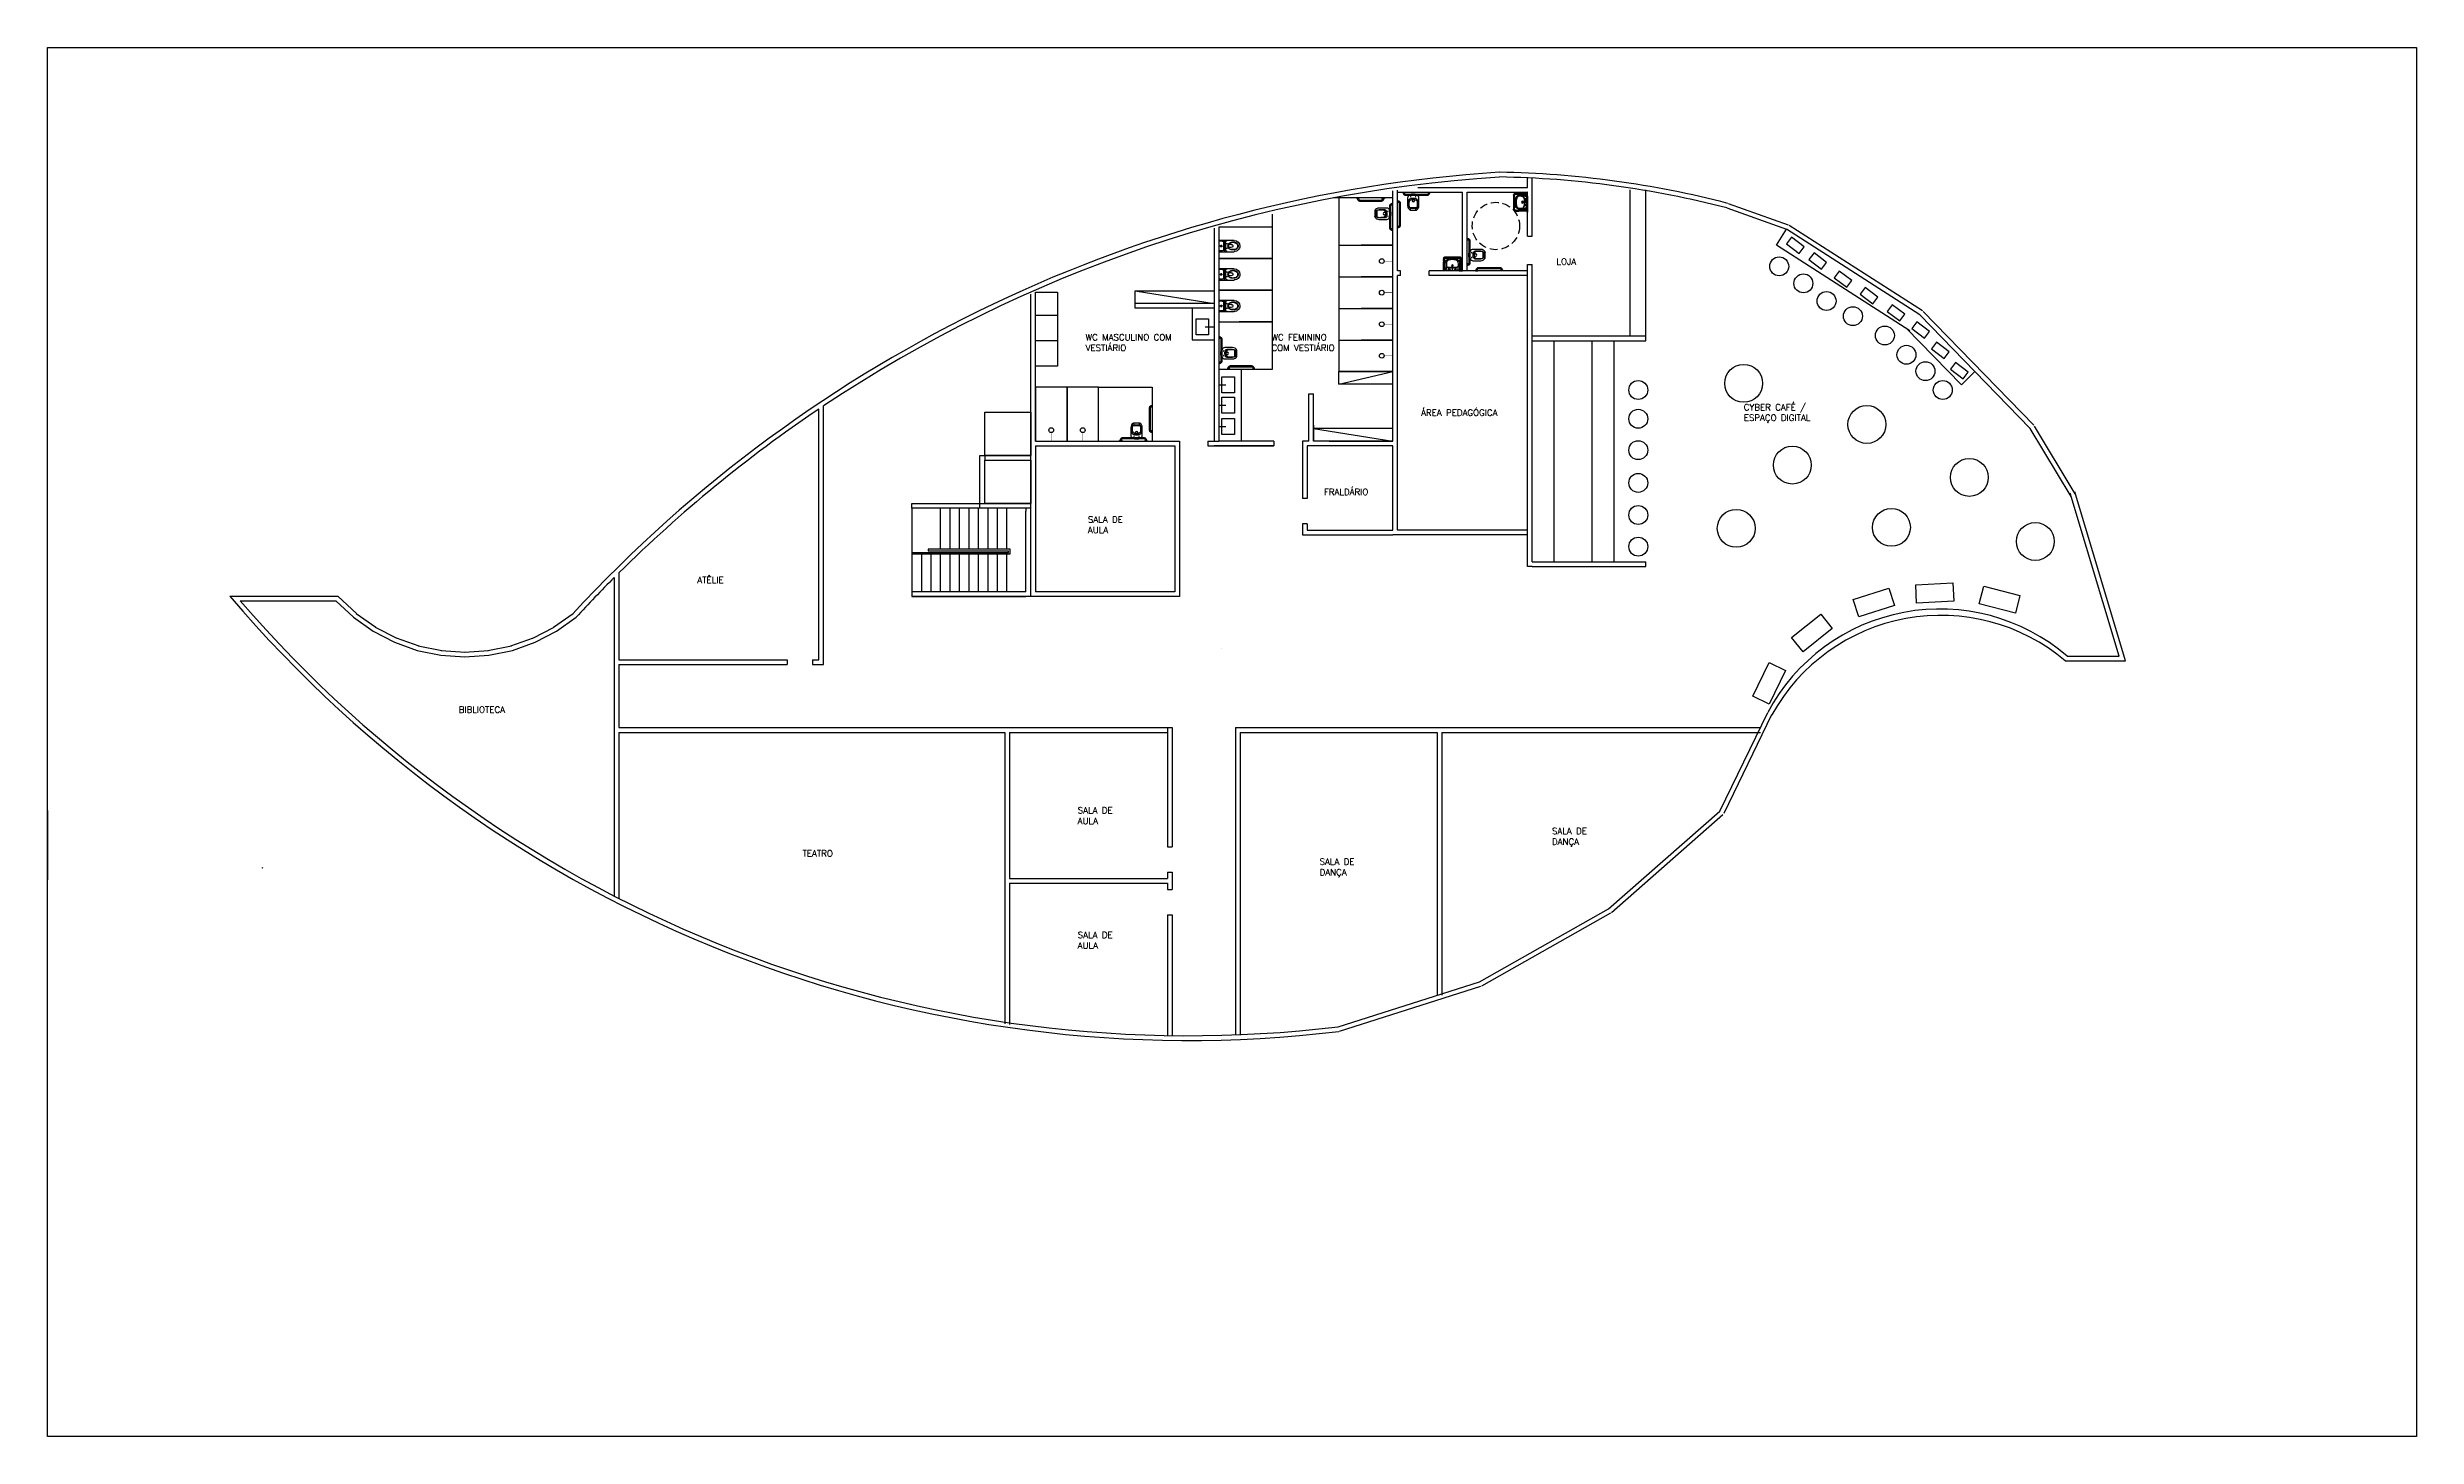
# Model space of a CAD drawing. Header units: inches. Extents: x -55 to 844, y -103 to 167.
# Drawn here: x 160 to 235, y 33.3 to 77.3 of the extents above; entities that cross this region are included whole.
import ezdxf

# ---------------------------------------------------------------- set-up
doc = ezdxf.new("R2010")
doc.units = ezdxf.units.IN
doc.header["$MEASUREMENT"] = 0
for name, pattern in [('CONTINU', [0]), ('DA0621PE-XREF-02$0$CONTINU', [0]), ('HIDDEN', [0.375, 0.25, -0.125])]:
    doc.linetypes.add(name, pattern=pattern)
for name, color, linetype in [('A-WCCOZ', 252, 'Continuous'), ('AI-Proj', 1, 'HIDDEN'), ('AI-Texto amb-tit', 4, 'Continuous')]:
    doc.layers.add(name, color=color, linetype=linetype)
doc.styles.add('RS100', font='romans.shx', dxfattribs={"height": 0.2})

# ---------------------------------------------------------------- blocks, each defined once
blk = doc.blocks.new('jkhk')
for p, q in [((158.234, -18.258), (155.284, -18.258)), ((155.284, -22.017), (155.284, -18.258)), ((155.434, -18.408), (155.534, -18.408)), ((155.434, -18.408), (155.434, -22.017)), ((158.084, -18.408), (155.534, -18.408)), ((158.084, -18.408), (158.084, -22.017)), ((158.234, -18.258), (158.234, -22.017)), ((158.234, -22.017), (158.234, -18.408)), ((156.734, -19.008), (155.434, -19.008)), ((156.734, -19.308), (155.434, -19.308)), ((156.734, -18.908), (156.734, -21.401)), ((156.784, -18.908), (156.734, -18.908)), ((156.884, -18.908), (156.759, -18.908)), ((156.784, -21.501), (156.784, -18.958)), ((156.834, -18.958), (156.784, -18.958)), ((156.834, -21.501), (156.834, -18.958)), ((156.884, -22.017), (156.884, -18.908)), ((158.084, -19.008), (156.884, -19.008)), ((158.084, -19.308), (156.884, -19.308)), ((156.734, -19.608), (155.434, -19.608)), ((156.734, -19.908), (155.434, -19.908)), ((156.734, -20.208), (155.434, -20.208)), ((158.084, -19.608), (156.884, -19.608)), ((158.084, -19.908), (156.884, -19.908)), ((158.084, -20.208), (156.884, -20.208)), ((156.734, -20.508), (155.434, -20.508)), ((156.734, -20.808), (155.434, -20.808)), ((158.084, -20.508), (156.884, -20.508)), ((158.084, -20.808), (156.884, -20.808)), ((156.734, -21.108), (155.434, -21.108)), ((156.734, -21.401), (156.734, -21.501)), ((156.734, -21.501), (156.784, -21.501)), ((156.834, -22.017), (156.834, -21.332)), ((158.084, -21.108), (156.884, -21.108)), ((158.084, -21.408), (156.884, -21.408)), ((158.084, -21.708), (156.884, -21.708)), ((155.434, -22.017), (155.284, -22.017)), ((155.434, -22.017), (158.234, -22.017)), ((156.784, -22.017), (156.934, -22.017))]:
    blk.add_line(p, q)
blk = doc.blocks.new('01Chuv_p')
at = {"const_width": 0.015}
blk.add_lwpolyline([(-0.27, 0), (0, 0)], dxfattribs=at)
blk.add_circle((-0.345, 0), 0.075)
blk = doc.blocks.new('hgs')
for p, q in [((76.296, 52.467), (76.484, 52.467)), ((76.484, 52.467), (76.474, 52.467)), ((76.474, 52.457), (76.474, 52.421))]:
    blk.add_line(p, q)
at = {"linetype": 'CONTINU'}
for points in [[(75.89, 53.039), (75.89, 52.957)], [(75.901, 53.039), (75.89, 53.039)], [(75.903, 52.999), (75.89, 52.999)], [(75.903, 52.998), (75.89, 52.998)], [(75.901, 52.957), (75.89, 52.957)], [(75.893, 52.999), (75.893, 52.998)], [(75.901, 53.039), (75.902, 53.038)], [(75.902, 52.958), (75.901, 52.957)], [(75.902, 53.038), (75.903, 53.038)], [(75.903, 52.958), (75.902, 52.958)], [(75.903, 53.038), (75.903, 53.037)], [(75.903, 53.037), (75.903, 52.999)], [(75.909, 53.018), (75.903, 53.018)], [(75.903, 52.998), (75.903, 52.959)], [(75.909, 52.978), (75.903, 52.978)], [(75.903, 52.959), (75.903, 52.958)], [(75.909, 53.018), (75.909, 52.978)], [(75.909, 53.018), (75.91, 53.018)], [(75.91, 52.978), (75.909, 52.978)], [(75.91, 53.018), (75.911, 53.017)], [(75.911, 52.979), (75.91, 52.978)], [(75.911, 53.017), (75.911, 53.016)], [(75.911, 53.016), (75.911, 52.98)], [(75.911, 53.015), (75.925, 53.014)], [(75.92, 52.982), (75.911, 52.982)], [(75.911, 52.98), (75.911, 52.979)], [(75.92, 52.982), (75.93, 52.979)], [(75.925, 53.014), (75.94, 53.011)], [(75.93, 52.979), (75.939, 52.975)], [(75.939, 52.975), (75.946, 52.968)], [(75.94, 53.011), (75.954, 53.004)], [(75.946, 52.968), (75.952, 52.959)], [(75.952, 52.959), (75.955, 52.95)], [(75.954, 53.004), (75.966, 52.995)], [(75.955, 52.95), (75.956, 52.941)], [(75.956, 52.941), (75.956, 52.257)], [(75.966, 52.995), (75.976, 52.983)], [(75.976, 52.983), (75.984, 52.97)], [(75.984, 52.97), (75.988, 52.955)], [(75.988, 52.955), (75.989, 52.941)], [(75.989, 52.941), (75.989, 52.257)], [(75.89, 52.16), (75.89, 52.241)], [(75.901, 52.241), (75.89, 52.241)], [(75.903, 52.2), (75.89, 52.2)], [(75.903, 52.199), (75.89, 52.199)], [(75.901, 52.16), (75.89, 52.16)], [(75.893, 52.199), (75.893, 52.2)], [(75.902, 52.241), (75.901, 52.241)], [(75.901, 52.16), (75.902, 52.16)], [(75.903, 52.24), (75.902, 52.241)], [(75.902, 52.16), (75.903, 52.161)], [(75.903, 52.239), (75.903, 52.24)], [(75.903, 52.2), (75.903, 52.239)], [(75.909, 52.22), (75.903, 52.22)], [(75.903, 52.162), (75.903, 52.199)], [(75.909, 52.18), (75.903, 52.18)], [(75.903, 52.161), (75.903, 52.162)], [(75.909, 52.22), (75.909, 52.18)], [(75.909, 52.22), (75.91, 52.22)], [(75.91, 52.181), (75.909, 52.18)], [(75.91, 52.22), (75.911, 52.219)], [(75.911, 52.181), (75.91, 52.181)], [(75.911, 52.219), (75.911, 52.218)], [(75.911, 52.218), (75.911, 52.182)], [(75.92, 52.217), (75.911, 52.217)], [(75.922, 52.184), (75.911, 52.184)], [(75.911, 52.182), (75.911, 52.181)], [(75.94, 52.188), (75.93, 52.185)], [(75.946, 52.231), (75.939, 52.224)], [(75.954, 52.194), (75.94, 52.188)], [(75.952, 52.239), (75.946, 52.231)], [(75.955, 52.248), (75.952, 52.239)], [(75.966, 52.204), (75.954, 52.194)], [(75.956, 52.257), (75.955, 52.248)], [(75.976, 52.215), (75.966, 52.204)], [(75.984, 52.229), (75.976, 52.215)], [(75.988, 52.243), (75.984, 52.229)], [(75.989, 52.257), (75.988, 52.243)], [(76.05, 51.912), (76.051, 51.913)], [(76.05, 51.911), (76.05, 51.912)], [(76.05, 51.911), (76.05, 51.9)], [(76.051, 51.913), (76.052, 51.913)], [(76.052, 51.913), (76.089, 51.913)], [(76.07, 51.919), (76.071, 51.92)], [(76.07, 51.919), (76.11, 51.919)], [(76.07, 51.919), (76.07, 51.913)], [(76.071, 51.92), (76.072, 51.921)], [(76.071, 51.92), (76.071, 51.92)], [(76.072, 51.921), (76.108, 51.921)], [(76.074, 51.935), (76.078, 51.95)], [(76.074, 51.921), (76.074, 51.935)], [(76.078, 51.95), (76.084, 51.963)], [(76.084, 51.963), (76.094, 51.976)], [(76.089, 51.913), (76.089, 51.9)], [(76.09, 51.913), (76.129, 51.913)], [(76.09, 51.913), (76.09, 51.9)], [(76.094, 51.976), (76.105, 51.986)], [(76.105, 51.986), (76.119, 51.993)], [(76.107, 51.93), (76.109, 51.939)], [(76.107, 51.93), (76.107, 51.921)], [(76.108, 51.921), (76.109, 51.92)], [(76.109, 51.939), (76.114, 51.948)], [(76.109, 51.92), (76.11, 51.92)], [(76.11, 51.92), (76.11, 51.919)], [(76.11, 51.919), (76.11, 51.913)], [(76.114, 51.948), (76.121, 51.956)], [(76.119, 51.993), (76.133, 51.998)], [(76.121, 51.956), (76.129, 51.962)], [(76.129, 51.962), (76.138, 51.965)], [(76.129, 51.913), (76.13, 51.913)], [(76.13, 51.913), (76.131, 51.912)], [(76.131, 51.912), (76.131, 51.911)], [(76.131, 51.911), (76.131, 51.9)], [(76.133, 51.998), (76.147, 51.999)], [(76.138, 51.965), (76.147, 51.966)], [(76.147, 51.999), (76.831, 51.999)], [(76.147, 51.966), (76.831, 51.966)], [(76.831, 51.999), (76.846, 51.998)], [(76.831, 51.966), (76.84, 51.965)], [(76.84, 51.965), (76.849, 51.962)], [(76.846, 51.998), (76.86, 51.993)], [(76.848, 51.912), (76.847, 51.911)], [(76.847, 51.911), (76.847, 51.9)], [(76.849, 51.913), (76.848, 51.913)], [(76.848, 51.913), (76.848, 51.912)], [(76.849, 51.962), (76.858, 51.956)], [(76.888, 51.913), (76.849, 51.913)], [(76.858, 51.956), (76.865, 51.948)], [(76.86, 51.993), (76.873, 51.986)], [(76.868, 51.919), (76.869, 51.92)], [(76.868, 51.919), (76.908, 51.919)], [(76.868, 51.919), (76.868, 51.913)], [(76.869, 51.92), (76.87, 51.921)], [(76.869, 51.92), (76.869, 51.92)], [(76.87, 51.921), (76.906, 51.921)], [(76.872, 51.93), (76.872, 51.921)], [(76.873, 51.986), (76.885, 51.976)], [(76.885, 51.976), (76.894, 51.963)], [(76.888, 51.913), (76.888, 51.9)], [(76.927, 51.913), (76.89, 51.913)], [(76.89, 51.913), (76.89, 51.9)], [(76.894, 51.963), (76.901, 51.95)], [(76.901, 51.95), (76.903, 51.94)], [(76.904, 51.931), (76.905, 51.921)], [(76.906, 51.921), (76.907, 51.92)], [(76.907, 51.92), (76.908, 51.92)], [(76.908, 51.92), (76.908, 51.919)], [(76.908, 51.919), (76.908, 51.913)], [(76.928, 51.913), (76.927, 51.913)], [(76.928, 51.912), (76.928, 51.913)], [(76.929, 51.911), (76.928, 51.912)], [(76.929, 51.911), (76.929, 51.9)]]:
    blk.add_lwpolyline(points, dxfattribs=at)
at = {"linetype": 'Continuous'}
for points in [[(75.926, 52.218), (75.92, 52.217)], [(75.922, 52.184), (75.93, 52.185)], [(75.932, 52.22), (75.926, 52.218)], [(75.939, 52.224), (75.932, 52.22)], [(76.865, 51.948), (76.869, 51.942)], [(76.869, 51.942), (76.871, 51.936)], [(76.871, 51.936), (76.872, 51.93)], [(76.904, 51.931), (76.903, 51.94)]]:
    blk.add_lwpolyline(points, dxfattribs=at)
for points in [[(76.474, 52.457, -0.407906), (76.484, 52.467, -0.131537), (76.489, 52.466, -0.273863), (76.57, 52.329), (76.57, 52.08, -0.319419), (76.512, 51.999, -0.074713), (76.44, 51.985, -0.017899), (76.34, 51.985, -0.074713), (76.267, 51.999, -0.319419), (76.21, 52.08), (76.21, 52.329, -0.273863), (76.29, 52.466, -0.136488), (76.296, 52.467, -0.402244), (76.305, 52.457), (76.305, 52.421, -0.337727), (76.301, 52.416)], [(76.256, 52.224, 0.305538), (76.312, 52.141, 0.097448), (76.39, 52.126, 0.097448), (76.468, 52.141, 0.305538), (76.523, 52.224)], [(76.35, 51.955, -0.414214), (76.341, 51.964), (76.341, 51.986)], [(76.43, 51.955, 0.414214), (76.439, 51.964), (76.439, 51.986)]]:
    blk.add_lwpolyline(points, format="xyb")
for points in [[(76.493, 52.111, 0.295956), (76.524, 52.16, -0.008003), (76.524, 52.332, 0.219669), (76.489, 52.41, 0.1825), (76.471, 52.417), (76.309, 52.417, 0.1825), (76.29, 52.41, 0.21967), (76.256, 52.332, -0.008003), (76.256, 52.16, 0.295956), (76.287, 52.111, 0.109342), (76.39, 52.088, 0.109342)], [(76.428, 52.136, 0.042994), (76.461, 52.145, 0.312272), (76.514, 52.223, -0.00507), (76.515, 52.332, 0.107996), (76.507, 52.371, 0.297508), (76.473, 52.393), (76.306, 52.393, 0.297509), (76.272, 52.371, 0.107996), (76.265, 52.332, -0.00507), (76.265, 52.223, 0.312272), (76.318, 52.145, 0.091294), (76.39, 52.132, 0.048111)], [(76.311, 52.039, -1), (76.311, 52.054, -1)], [(76.468, 52.039, -1), (76.468, 52.054, -1)]]:
    blk.add_lwpolyline(points, format="xyb", close=True)
at = {"ltscale": 0.31}
blk.add_lwpolyline([(76.297, 51.99, 0.378909), (76.337, 51.955), (76.443, 51.955, 0.378909), (76.482, 51.99)], format="xyb", dxfattribs=at)
at = {"ltscale": 0.157552}
blk.add_lwpolyline([(76.351, 52.136), (76.351, 52.164, -1), (76.428, 52.164)], format="xyb", dxfattribs=at)
at = {"ltscale": 0.16334}
blk.add_lwpolyline([(76.428, 52.136), (76.428, 52.165)], dxfattribs=at)
blk.add_arc((76.479, 52.421), 0.00533, 179.99999, 254.64485)
blk = doc.blocks.new('hdd')
at = {"linetype": 'Continuous'}
for p, q in [((76.191, 55.92), (76.672, 55.92)), ((76.672, 55.563), (76.191, 55.563)), ((76.672, 55.92), (76.672, 55.563))]:
    blk.add_line(p, q, dxfattribs=at)
at = {"linetype": 'DA0621PE-XREF-02$0$CONTINU'}
for p, q in [((76.191, 55.866), (76.265, 55.866)), ((76.191, 55.618), (76.265, 55.618)), ((76.196, 55.856), (76.269, 55.856)), ((76.196, 55.627), (76.269, 55.627)), ((76.282, 55.789), (76.358, 55.789)), ((76.282, 55.694), (76.358, 55.694)), ((76.413, 55.816), (76.441, 55.816)), ((76.413, 55.667), (76.441, 55.667)), ((76.428, 55.83), (76.428, 55.802)), ((76.428, 55.681), (76.428, 55.653)), ((76.464, 55.857), (76.464, 55.742)), ((76.464, 55.742), (76.464, 55.626)), ((76.509, 55.9), (76.509, 55.583)), ((76.527, 55.846), (76.527, 55.638)), ((76.576, 55.895), (76.663, 55.895)), ((76.576, 55.588), (76.663, 55.588)), ((76.6, 55.777), (76.6, 55.707))]:
    blk.add_line(p, q, dxfattribs=at)
at = {"linetype": 'Continuous'}
for centre, radius, start, end in [((76.191, 55.742), 0.178, 90, 179.9992), ((76.191, 55.742), 0.178, 179.9992, 270), ((76.282, 55.742), 0.0475, 179.97709, 269.97709), ((76.561, 55.889), 0.0533, 144.18498, 167.64557)]:
    blk.add_arc(centre, radius, start, end, dxfattribs=at)
at = {"linetype": 'DA0621PE-XREF-02$0$CONTINU'}
for centre, radius, start, end in [((76.191, 55.742), 0.124, 89.99992, 180.00284), ((76.191, 55.742), 0.124, 179.98699, 269.98978), ((76.196, 55.742), 0.114, 89.99998, 179.98373), ((76.196, 55.742), 0.114, 180.00595, 269.98975), ((76.282, 55.742), 0.0475, 90.00003, 180.02556), ((76.265, 55.742), 0.124, 359.98382, 90.00002), ((76.265, 55.742), 0.124, 269.9897, 0.0058), ((76.269, 55.742), 0.114, 0.42975, 90.00002), ((76.269, 55.742), 0.114, 269.98967, 359.55992), ((76.23, 55.742), 0.136, 359.9861, 20.50968), ((76.23, 55.742), 0.136, 339.47986, 0.00356), ((76.259, 55.742), 0.124, 359.99253, 0.43191), ((76.259, 55.742), 0.124, 359.56076, 0.00012), ((76.397, 55.628), 0.0677, 287.93979, 358.34331), ((76.428, 55.816), 0.00743, 0, 180), ((76.428, 55.816), 0.00743, 180, 0), ((76.428, 55.667), 0.00743, 0, 180), ((76.428, 55.667), 0.00743, 180, 0), ((76.39, 55.853), 0.0743, 3.48968, 64.33225), ((76.532, 55.584), 0.0227, 182.82181, 246.82275), ((76.576, 55.846), 0.0495, 90, 180), ((76.576, 55.638), 0.0495, 180, 269.9997), ((76.6, 55.742), 0.0238, 359.9922, 179.99754), ((76.6, 55.742), 0.0238, 179.99241, 359.99733), ((76.6, 55.742), 0.0178, 359.98674, 180.00841), ((76.6, 55.742), 0.0178, 179.99515, 0), ((76.663, 55.885), 0.0099, 0, 89.99898), ((76.663, 55.598), 0.0099, 270.00167, 0)]:
    blk.add_arc(centre, radius, start, end, dxfattribs=at)
blk = doc.blocks.new('gsfs')
at = {"color": 0}
for p, q in [((100.912, 70.568), (100.913, 70.571)), ((100.945, 70.568), (100.912, 70.568)), ((100.912, 70.568), (100.912, 70.556)), ((100.912, 70.556), (100.945, 70.556)), ((100.912, 70.535), (100.912, 70.547)), ((100.912, 70.547), (100.945, 70.547)), ((100.912, 70.535), (100.945, 70.535)), ((100.912, 70.535), (100.913, 70.533)), ((100.913, 70.571), (100.944, 70.571)), ((100.913, 70.547), (100.913, 70.556)), ((100.944, 70.533), (100.913, 70.533)), ((100.913, 70.533), (100.913, 70.469)), ((100.945, 70.568), (100.944, 70.571)), ((100.944, 70.547), (100.944, 70.556)), ((100.945, 70.535), (100.944, 70.533)), ((100.944, 70.533), (100.944, 70.469)), ((100.945, 70.568), (100.945, 70.556)), ((100.945, 70.535), (100.945, 70.547)), ((100.96, 70.617), (100.958, 70.616)), ((100.958, 70.616), (100.958, 70.584)), ((100.96, 70.584), (100.958, 70.584)), ((100.96, 70.584), (100.96, 70.617)), ((100.96, 70.617), (100.972, 70.617)), ((100.96, 70.584), (100.972, 70.584)), ((100.972, 70.617), (100.972, 70.584)), ((101.426, 70.617), (101.429, 70.616)), ((101.426, 70.584), (101.429, 70.584)), ((101.429, 70.616), (101.429, 70.584)), ((101.442, 70.568), (101.443, 70.571)), ((101.442, 70.568), (101.475, 70.568)), ((101.442, 70.568), (101.442, 70.556)), ((101.475, 70.556), (101.442, 70.556)), ((101.475, 70.547), (101.442, 70.547)), ((101.442, 70.535), (101.442, 70.547)), ((101.442, 70.535), (101.443, 70.533)), ((101.475, 70.535), (101.442, 70.535)), ((101.474, 70.571), (101.443, 70.571)), ((101.443, 70.547), (101.443, 70.556)), ((101.443, 70.533), (101.443, 70.469)), ((101.443, 70.533), (101.474, 70.533)), ((101.475, 70.568), (101.474, 70.571)), ((101.474, 70.547), (101.474, 70.556)), ((101.475, 70.535), (101.474, 70.533)), ((101.474, 70.533), (101.474, 70.469)), ((101.475, 70.568), (101.475, 70.556)), ((101.475, 70.535), (101.475, 70.547)), ((100.877, 70.181), (100.877, 70.187)), ((100.877, 70.187), (100.98, 70.187)), ((100.907, 70.187), (100.907, 70.211)), ((100.907, 70.211), (100.95, 70.211)), ((100.912, 70.466), (100.913, 70.469)), ((100.912, 70.466), (100.912, 70.454)), ((100.912, 70.466), (100.945, 70.466)), ((100.945, 70.454), (100.912, 70.454)), ((100.944, 70.469), (100.913, 70.469)), ((100.913, 70.211), (100.913, 70.454)), ((100.917, 70.187), (100.917, 70.211)), ((100.939, 70.187), (100.939, 70.211)), ((100.945, 70.466), (100.944, 70.469)), ((100.944, 70.211), (100.944, 70.454)), ((100.945, 70.466), (100.945, 70.454)), ((100.95, 70.187), (100.95, 70.211)), ((100.98, 70.181), (100.98, 70.187)), ((101.442, 70.466), (101.443, 70.469)), ((101.475, 70.466), (101.442, 70.466)), ((101.443, 70.469), (101.474, 70.469)), ((101.447, 70.187), (101.447, 70.211)), ((101.469, 70.187), (101.469, 70.211)), ((101.475, 70.466), (101.474, 70.469))]:
    blk.add_line(p, q, dxfattribs=at)
at = {"ltscale": 3}
blk.add_line((100.98, 70.181), (100.877, 70.181), dxfattribs=at)
for points in [[(100.978, 70.21, -0.072907), (100.972, 70.449, -0.3044), (101.062, 70.554, -0.067106), (101.193, 70.572, -0.067106), (101.325, 70.554, -0.3044), (101.415, 70.449, -0.072907), (101.409, 70.21)], [(101.409, 70.209, -0.219089), (101.389, 70.181), (101.193, 70.181), (100.997, 70.181, -0.219089), (100.978, 70.209)], [(101.002, 70.368, 0.375471), (101.066, 70.291)], [(101.065, 70.198, 0.414698), (101.079, 70.21, 0.016843), (101.081, 70.265, 0.366077), (101.067, 70.282, -0.001782), (101.062, 70.283, -0.174065), (101.013, 70.311, -1.00211), (101.019, 70.317)], [(101.315, 70.29, -0.045632), (101.193, 70.28, -0.048033), (101.065, 70.291)], [(101.368, 70.317, -1.00211), (101.374, 70.311, -0.174065), (101.324, 70.283, -0.001782), (101.32, 70.282, 0.366077), (101.306, 70.265, 0.016844), (101.308, 70.21, 0.414698), (101.322, 70.198)], [(101.385, 70.368, -0.368026), (101.323, 70.291, -0.004431), (101.311, 70.289)]]:
    blk.add_lwpolyline(points, format="xyb")
for points in [[(100.972, 70.616), (100.972, 70.584), (101.414, 70.584), (101.414, 70.616)], [(101.475, 70.466), (101.475, 70.454), (101.442, 70.454), (101.442, 70.466)], [(101.443, 70.454), (101.443, 70.211), (101.474, 70.211), (101.474, 70.454)]]:
    blk.add_lwpolyline(points, close=True, dxfattribs=at)
for points in [[(101.193, 70.193, 0.019965), (101.325, 70.199, 0.043001), (101.346, 70.202, 0.302465), (101.377, 70.236, 0.041693), (101.385, 70.368, 0.024671), (101.38, 70.445, 0.304374), (101.315, 70.52, 0.067046), (101.193, 70.536, 0.067046), (101.072, 70.52, 0.304374), (101.007, 70.445, 0.02467), (101.002, 70.368, 0.041693), (101.01, 70.236, 0.302465), (101.04, 70.202, 0.043001), (101.061, 70.199, 0.019965)], [(101.115, 70.222, 1), (101.115, 70.251, 1)], [(101.193, 70.31, 1), (101.193, 70.368, 1)], [(101.193, 70.32, 1), (101.193, 70.357, 1)], [(101.193, 70.222, 1), (101.193, 70.251, 1)], [(101.272, 70.222, 1), (101.272, 70.251, 1)]]:
    blk.add_lwpolyline(points, format="xyb", close=True)
at = {"color": 0}
blk.add_lwpolyline([(101.426, 70.584), (101.414, 70.584), (101.414, 70.617), (101.426, 70.617), (101.426, 70.584)], dxfattribs=at)
for points in [[(101.51, 70.181), (101.51, 70.187), (101.407, 70.187), (101.407, 70.181)], [(101.437, 70.211), (101.437, 70.187), (101.48, 70.187), (101.48, 70.211)]]:
    blk.add_lwpolyline(points, close=True, dxfattribs=at)
for centre, radius in [((100.928, 70.501), 0.0159), ((100.928, 70.501), 0.0122), ((101.458, 70.501), 0.0159), ((101.458, 70.501), 0.0122)]:
    blk.add_circle(centre, radius, dxfattribs=at)
for centre, radius, start, end in [((100.958, 70.571), 0.0453, 89.99797, 180.00203), ((100.958, 70.571), 0.0136, 90, 180.47368), ((101.429, 70.571), 0.0453, 359.99797, 90.00203), ((101.429, 70.571), 0.0136, 359.52632, 90)]:
    blk.add_arc(centre, radius, start, end, dxfattribs=at)

msp = doc.modelspace()

# ---------------------------------------------------------------- linework, layer by layer
for p, q in [((159.959, 33.258), (159.959, 77.258)), ((159.959, 77.258), (234.959, 77.258)), ((234.959, 77.258), (234.959, 33.258)), ((203.341, 72.821), (206.809, 72.821)), ((206.809, 72.821), (206.809, 73.124)), ((206.959, 71.281), (206.959, 73.117)), ((200.838, 72.489), (200.838, 66.989)), ((202.546, 64.789), (202.546, 72.718)), ((202.696, 70.181), (202.696, 72.738)), ((202.696, 70.181), (202.696, 72.671)), ((202.696, 72.671), (204.752, 72.671)), ((204.752, 70.181), (204.752, 72.671)), ((204.902, 70.181), (204.902, 72.671)), ((204.902, 72.671), (206.809, 72.671)), ((206.809, 71.281), (206.809, 72.671)), ((210.061, 68.117), (210.061, 72.743)), ((210.561, 67.967), (210.561, 72.743)), ((213.119, 72.172), (215.016, 71.495)), ((213.17, 72.313), (215.067, 71.636)), ((196.896, 71.528), (196.896, 64.789)), ((198.746, 68.887), (198.746, 71.98)), ((206.809, 71.281), (206.959, 71.281)), ((214.692, 70.99), (215.016, 71.495)), ((219.235, 68.783), (215.016, 71.495)), ((215.016, 71.495), (215.016, 71.495)), ((219.316, 68.909), (215.097, 71.621)), ((218.911, 68.278), (214.692, 70.99)), ((202.796, 70.181), (202.696, 70.181)), ((202.696, 61.967), (202.696, 70.031)), ((202.796, 70.031), (202.696, 70.031)), ((202.796, 70.031), (202.796, 70.181)), ((203.696, 70.031), (203.696, 70.181)), ((206.809, 70.181), (203.696, 70.181)), ((206.809, 70.031), (203.696, 70.031)), ((206.809, 60.817), (206.809, 70.381)), ((206.809, 70.381), (206.959, 70.381)), ((206.959, 60.967), (206.959, 70.381)), ((191.086, 59.864), (191.086, 69.44)), ((191.236, 64.789), (191.236, 69.502)), ((191.236, 69.502), (191.936, 69.502)), ((191.936, 69.502), (191.936, 68.766)), ((194.396, 69.147), (194.396, 69.547)), ((194.396, 69.547), (196.896, 69.547)), ((194.396, 69.547), (196.896, 69.147)), ((194.896, 69.147), (194.396, 69.147)), ((194.396, 68.997), (194.396, 69.147)), ((196.896, 69.147), (194.896, 69.147)), ((191.936, 68.766), (191.236, 68.766)), ((191.936, 68.766), (191.936, 67.966)), ((194.896, 68.997), (194.396, 68.997)), ((196.896, 68.997), (194.896, 68.997)), ((196.896, 68.997), (196.196, 68.997)), ((196.196, 68.997), (196.196, 67.997)), ((196.612, 68.408), (196.896, 68.408)), ((196.72, 68.658), (196.72, 68.158)), ((220.554, 66.565), (218.805, 68.365)), ((222.73, 65.186), (219.235, 68.783)), ((222.838, 65.29), (219.343, 68.888)), ((191.936, 67.966), (191.236, 67.966)), ((191.936, 67.966), (191.936, 67.166)), ((196.196, 67.997), (196.896, 67.997)), ((206.959, 68.117), (210.561, 68.117)), ((206.959, 67.967), (210.561, 67.967)), ((207.659, 60.967), (207.659, 67.967)), ((208.859, 60.967), (208.859, 67.967)), ((209.559, 60.967), (209.559, 67.967)), ((191.936, 67.166), (191.236, 67.166)), ((197.046, 67.068), (197.046, 64.789)), ((197.746, 67.068), (197.746, 64.789)), ((202.546, 66.989), (200.838, 66.989)), ((200.838, 66.589), (200.838, 66.989)), ((200.838, 66.589), (202.546, 66.989)), ((220.554, 66.565), (220.974, 66.994)), ((193.236, 66.497), (194.936, 66.497)), ((194.936, 66.497), (194.936, 64.789)), ((197.046, 66.568), (197.267, 66.568)), ((199.888, 64.789), (199.888, 66.289)), ((199.888, 66.289), (200.038, 66.289)), ((200.038, 64.789), (200.038, 66.289)), ((202.546, 66.589), (200.838, 66.589)), ((184.38, 57.864), (184.38, 65.802)), ((184.53, 57.714), (184.53, 65.903)), ((197.046, 65.926), (197.267, 65.926)), ((197.046, 65.252), (197.267, 65.252)), ((200.038, 65.289), (200.038, 64.789)), ((224.154, 63.116), (222.859, 65.263)), ((191.236, 64.789), (195.796, 64.789)), ((191.236, 64.639), (195.646, 64.639)), ((191.236, 64.639), (191.236, 60.014)), ((195.646, 64.639), (195.646, 60.014)), ((195.796, 64.789), (195.796, 64.639)), ((195.796, 64.639), (195.796, 59.864)), ((196.696, 64.789), (197.046, 64.789)), ((196.696, 64.789), (196.696, 64.639)), ((196.696, 64.639), (198.788, 64.639)), ((198.788, 64.639), (196.896, 64.639)), ((198.788, 64.789), (197.046, 64.789)), ((198.788, 64.789), (198.788, 64.639)), ((199.888, 64.789), (199.688, 64.789)), ((199.688, 64.789), (199.688, 64.639)), ((200.038, 64.639), (199.838, 64.639)), ((202.546, 65.189), (200.038, 65.189)), ((200.038, 65.189), (202.546, 64.789)), ((202.546, 64.789), (200.038, 64.789)), ((202.546, 64.639), (200.038, 64.639)), ((202.546, 65.189), (200.538, 65.189)), ((200.538, 64.789), (202.546, 64.789)), ((202.546, 62.141), (202.546, 64.639)), ((224.025, 63.038), (222.73, 65.186)), ((189.631, 64.346), (189.631, 64.196)), ((225.54, 57.981), (223.991, 63.143)), ((225.742, 57.831), (224.135, 63.186)), ((199.838, 62.967), (199.688, 62.967)), ((199.838, 62.167), (199.688, 62.167)), ((202.696, 61.817), (202.546, 61.817)), ((206.809, 61.817), (202.546, 61.817)), ((206.809, 61.967), (202.696, 61.967)), ((206.959, 60.817), (206.809, 60.817)), ((206.959, 60.967), (210.561, 60.967)), ((206.959, 60.817), (210.561, 60.817)), ((210.561, 60.817), (210.561, 60.967)), ((177.903, 60.467), (177.903, 50.379)), ((177.903, 60.467), (177.903, 50.379)), ((178.053, 60.616), (178.053, 57.864)), ((195.646, 60.014), (191.236, 60.014)), ((165.737, 59.879), (169.152, 59.879)), ((166.062, 59.729), (169.093, 59.729)), ((169.093, 59.729), (169.649, 59.208)), ((169.152, 59.879), (169.744, 59.324)), ((169.736, 59.33), (170.357, 58.89)), ((175.985, 58.89), (176.607, 59.33)), ((195.796, 59.864), (191.086, 59.864)), ((169.649, 59.208), (170.271, 58.767)), ((170.271, 58.767), (170.947, 58.416)), ((170.34, 58.9), (171.016, 58.549)), ((170.997, 58.557), (171.715, 58.301)), ((174.627, 58.301), (175.345, 58.557)), ((175.326, 58.549), (176.002, 58.9)), ((175.395, 58.416), (176.072, 58.767)), ((176.072, 58.767), (176.694, 59.208)), ((170.947, 58.416), (171.665, 58.16)), ((171.665, 58.16), (172.411, 58.005)), ((171.695, 58.307), (172.441, 58.151)), ((172.411, 58.005), (173.171, 57.952)), ((172.421, 58.154), (173.181, 58.102)), ((173.161, 58.102), (173.921, 58.154)), ((173.171, 57.952), (173.931, 58.005)), ((173.901, 58.151), (174.647, 58.307)), ((173.931, 58.005), (174.678, 58.16)), ((174.678, 58.16), (175.395, 58.416)), ((178.053, 57.864), (183.38, 57.864)), ((183.38, 57.864), (183.38, 57.714)), ((184.18, 57.864), (184.18, 57.714)), ((184.18, 57.864), (184.38, 57.864)), ((197.129, 58.229), (197.129, 58.229)), ((223.838, 57.831), (225.742, 57.831)), ((223.892, 57.981), (225.54, 57.981)), ((178.053, 57.714), (183.38, 57.714)), ((178.053, 57.714), (178.053, 55.714)), ((184.18, 57.714), (184.53, 57.714)), ((178.053, 55.714), (195.567, 55.714)), ((178.053, 55.564), (190.267, 55.564)), ((178.053, 55.564), (178.053, 50.302)), ((186.95, 55.564), (190.267, 55.564)), ((190.267, 55.564), (190.267, 46.331)), ((190.417, 55.564), (190.417, 50.937)), ((190.417, 55.564), (195.417, 55.564)), ((194.95, 55.564), (195.417, 55.564)), ((195.417, 55.714), (195.417, 51.937)), ((195.567, 55.714), (195.567, 51.937)), ((197.567, 55.714), (197.567, 45.974)), ((197.567, 55.714), (197.717, 55.714)), ((197.717, 55.714), (214.184, 55.714)), ((197.717, 55.564), (197.717, 45.974)), ((197.717, 55.564), (203.95, 55.564)), ((203.95, 55.564), (203.95, 47.238)), ((204.1, 55.564), (204.1, 47.238)), ((204.1, 55.564), (214.184, 55.564)), ((212.901, 53.07), (214.417, 56.195)), ((212.901, 53.07), (214.417, 56.195)), ((213.036, 53.005), (214.552, 56.13)), ((213.036, 53.005), (214.552, 56.13)), ((159.959, 53.092), (159.959, 50.892)), ((159.959, 50.458), (159.959, 52.658)), ((159.959, 50.458), (159.959, 52.658)), ((209.375, 49.975), (212.901, 53.07)), ((209.474, 49.862), (213, 52.958)), ((195.417, 51.937), (195.567, 51.937)), ((166.759, 51.279), (166.759, 51.258)), ((195.417, 51.137), (195.567, 51.137)), ((195.417, 51.137), (195.417, 50.937)), ((195.567, 51.137), (195.567, 50.587)), ((190.417, 50.937), (195.417, 50.937)), ((190.417, 50.787), (195.417, 50.787)), ((190.417, 50.787), (190.417, 46.31)), ((195.417, 50.787), (195.417, 50.587)), ((195.417, 50.587), (195.567, 50.587)), ((195.417, 49.787), (195.567, 49.787)), ((195.417, 49.787), (195.417, 45.963)), ((195.567, 49.787), (195.567, 45.961)), ((205.291, 47.666), (209.375, 49.975)), ((205.364, 47.535), (209.449, 49.844)), ((200.821, 46.24), (205.291, 47.666)), ((200.866, 46.097), (205.336, 47.523)), ((234.959, 33.258), (159.959, 33.258))]:
    msp.add_line(p, q)
for points in [[(200.838, 72.489), (200.838, 70.989), (202.546, 70.989), (202.546, 72.489), (200.673, 72.489)], [(197.046, 71.568), (197.046, 70.568), (198.746, 70.568), (198.746, 71.568), (197.046, 71.568)], [(197.046, 70.568), (197.046, 69.568), (198.746, 69.568), (198.746, 70.568), (197.046, 70.568)], [(200.838, 70.989), (200.838, 69.989), (202.546, 69.989), (202.546, 70.989), (201.546, 70.989)], [(200.838, 69.989), (200.838, 68.989), (202.546, 68.989), (202.546, 69.989), (201.546, 69.989)], [(197.046, 69.568), (197.046, 68.568), (198.746, 68.568), (198.746, 69.568), (197.046, 69.568)], [(196.72, 68.158), (196.32, 68.158), (196.32, 68.658), (196.72, 68.658)], [(197.046, 68.568), (197.046, 67.068), (198.746, 67.068), (198.746, 68.568), (197.683, 68.568)], [(200.838, 68.989), (200.838, 67.989), (202.546, 67.989), (202.546, 68.989), (201.546, 68.989)], [(200.838, 67.989), (200.838, 66.989), (202.546, 66.989), (202.546, 67.989), (201.546, 67.989)], [(197.139, 66.818), (197.539, 66.818), (197.539, 66.318), (197.139, 66.318), (197.139, 66.818)], [(192.236, 66.497), (191.236, 66.497), (191.236, 64.789), (192.236, 64.789), (192.236, 66.497)], [(193.236, 66.497), (192.236, 66.497), (192.236, 64.789), (193.236, 64.789), (193.236, 66.497)], [(197.139, 66.176), (197.539, 66.176), (197.539, 65.676), (197.139, 65.676), (197.139, 66.176)], [(197.139, 65.502), (197.539, 65.502), (197.539, 65.002), (197.139, 65.002), (197.139, 65.502)], [(199.688, 64.639), (199.688, 64.639), (199.688, 62.967)], [(199.838, 62.167), (199.838, 61.967), (202.546, 61.967), (202.546, 64.639), (199.838, 64.639), (199.838, 62.967)], [(202.546, 61.967), (202.546, 64.639), (199.838, 64.639)], [(191.086, 62.664), (189.481, 62.664), (189.481, 64.336), (191.086, 64.336)], [(199.688, 62.167), (199.688, 61.817), (202.546, 61.817)]]:
    msp.add_lwpolyline(points)
for points in [[(215.015, 71.035), (215.414, 70.733), (215.574, 70.944), (215.175, 71.246)], [(215.723, 70.539), (216.121, 70.236), (216.281, 70.447), (215.883, 70.749)], [(216.52, 69.961), (216.919, 69.658), (217.079, 69.869), (216.68, 70.171)], [(217.346, 69.442), (217.744, 69.14), (217.904, 69.35), (217.505, 69.653)], [(218.197, 68.897), (218.595, 68.595), (218.755, 68.806), (218.357, 69.108)], [(218.978, 68.354), (219.376, 68.052), (219.536, 68.262), (219.137, 68.565)], [(219.601, 67.71), (219.999, 67.407), (220.159, 67.618), (219.761, 67.92)], [(220.202, 67.065), (220.6, 66.763), (220.76, 66.974), (220.362, 67.276)], [(191.086, 64.336), (189.631, 64.336), (189.631, 65.708), (191.086, 65.708)], [(191.086, 62.814), (189.631, 62.814), (189.631, 64.186), (191.086, 64.186)], [(218.428, 59.577), (217.299, 59.223), (217.126, 59.775), (218.254, 60.13)], [(220.313, 59.717), (219.132, 59.654), (219.101, 60.233), (220.282, 60.295)], [(222.258, 59.34), (221.112, 59.632), (221.255, 60.194), (222.401, 59.901)], [(216.46, 58.849), (215.536, 58.111), (215.175, 58.563), (216.099, 59.302)], [(213.946, 56.706), (214.46, 57.772), (214.982, 57.521), (214.468, 56.455)]]:
    msp.add_lwpolyline(points, close=True)
msp.add_lwpolyline([(166.759, 51.279, 0.000184), (166.781, 51.258, 0.000184)], format="xyb")
for centre, radius in [((214.782, 70.322), 0.3), ((215.546, 69.783), 0.3), ((216.28, 69.224), 0.3), ((217.115, 68.745), 0.3), ((218.126, 68.132), 0.3), ((218.808, 67.521), 0.3), ((213.656, 66.617), 0.6), ((219.409, 67.002), 0.3), ((210.32, 66.406), 0.3), ((219.959, 66.406), 0.3), ((210.32, 65.496), 0.3), ((217.557, 65.315), 0.6), ((210.32, 64.501), 0.3), ((215.197, 64.028), 0.6), ((210.32, 63.463), 0.3), ((220.8, 63.638), 0.6), ((210.32, 62.447), 0.3), ((213.421, 62.024), 0.6), ((218.333, 62.055), 0.6), ((210.32, 61.445), 0.3), ((222.888, 61.609), 0.6)]:
    msp.add_circle(centre, radius)
for centre, radius, start, end in [((208.747, 29.624), 43.769, 93.711, 137.29431), ((208.747, 29.624), 43.619, 93.711, 123.72387), ((205.402, 42.415), 30.742, 75.46106, 89.0272), ((205.402, 42.415), 30.892, 75.46106, 89.0272), ((208.747, 29.624), 43.619, 123.96109, 134.72255), ((208.747, 29.624), 43.619, 135.00052, 137.29431), ((196.096, 85.592), 39.785, 220.26348, 276.84673), ((196.096, 85.592), 39.635, 220.73293, 276.84673), ((219.87, 53.294), 6.176, 49.36309, 151.9859), ((219.898, 53.147), 6.121, 49.93053, 150.91606)]:
    msp.add_arc(centre, radius, start, end)
at = {"layer": 'AI-Proj', "color": 252}
msp.add_circle((205.813, 71.6), 0.75, dxfattribs=at)

# ---------------------------------------------------------------- block references
at = {"xscale": -1}
for p, rotation in [((254.446, 148.379), 90), ((126.806, 124.571), 180), ((153.003, -5.709), 270), ((145.147, -8.822), 270)]:
    msp.add_blockref('hgs', p, dxfattribs=dict(at, rotation=rotation))
for name, p, rotation in [('gsfs', (276.99, -28.839), 90), ('jkhk', (209.344, 218.098), 270)]:
    msp.add_blockref(name, p, dxfattribs=dict(rotation=rotation))
for name, p in [('hdd', (273.719, 15.224)), ('hdd', (273.719, 14.326)), ('hdd', (273.719, 13.325)), ('hgs', (270.826, 12.89))]:
    msp.add_blockref(name, p, dxfattribs=at)
msp.add_blockref('gsfs', (103.242, 0))
at = {"layer": 'A-WCCOZ'}
for p in [(202.546, 70.489), (202.546, 69.489), (202.546, 68.489), (202.546, 67.489)]:
    msp.add_blockref('01Chuv_p', p, dxfattribs=at)
at = {"layer": 'A-WCCOZ', "rotation": 270}
for p in [(191.736, 64.789), (192.736, 64.789)]:
    msp.add_blockref('01Chuv_p', p, dxfattribs=at)

# ---------------------------------------------------------------- texts
at = {"layer": 'AI-Texto amb-tit', "char_height": 0.2, "width": 3.69087, "attachment_point": 1, "style": 'RS100'}
for s, insert in [('LOJA', (207.729, 70.572)), ('WC MASCULINO COM VESTIÁRIO', (192.825, 68.175)), ('WC FEMININO\\PCOM VESTIÁRIO', (198.708, 68.175)), ('CYBER CAFÉ /\\PESPAÇO DIGITAL', (213.66, 65.96)), ('ÁREA PEDAGÓGICA', (203.446, 65.789)), ('FRALDÁRIO', (200.369, 63.28)), ('SALA DE\\PAULA', (192.896, 62.405)), ('ATÊLIE', (180.534, 60.485)), ('BIBLIOTECA', (172.981, 56.383)), ('SALA DE\\PAULA', (192.575, 53.194)), ('SALA DE\\PDANÇA', (207.588, 52.535)), ('TEATRO', (183.863, 51.829)), ('SALA DE\\PDANÇA', (200.232, 51.568)), ('SALA DE\\PAULA', (192.575, 49.246))]:
    msp.add_mtext(s, dxfattribs=dict(at, insert=insert))

doc.saveas('drawing.dxf')
